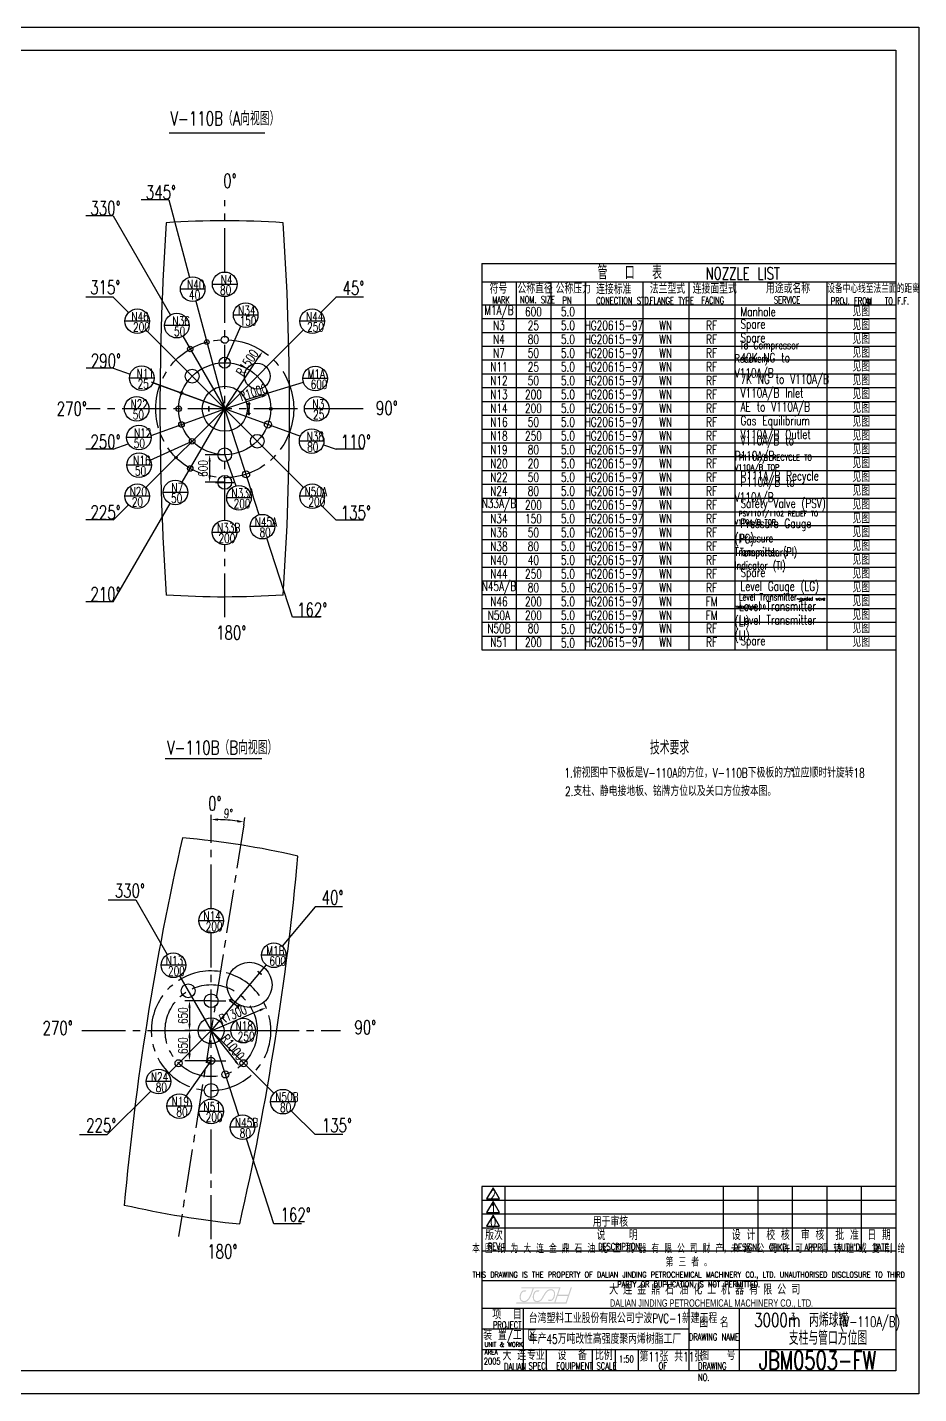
# Model space of a CAD drawing. Extents: x 14295 to 55529, y 90 to 48558.
# Drawn here: x 55142 to 55529, y 39815 to 40409 of the extents above; entities that cross this region are included whole.
import ezdxf

# ---------------------------------------------------------------- set-up
doc = ezdxf.new("R2010")
doc.units = 0
doc.header["$MEASUREMENT"] = 0
doc.linetypes.add('CENTER2', pattern=[28.575, 19.05, -3.175, 3.175, -3.175])
doc.layers.get('0').update_dxf_attribs({"linetype": 'CONTINUOUS'})
doc.layers.get('DEFPOINTS').update_dxf_attribs({"linetype": 'CONTINUOUS'})
for name, color, linetype in [('图层1', 7, 'CONTINUOUS'), ('图层2', 1, 'CONTINUOUS'), ('图层3', 2, 'CENTER2')]:
    doc.layers.add(name, color=color, linetype=linetype)
doc.styles.add('文字', font='txt.shx', dxfattribs={"width": 0.71, "bigfont": 'hzfs.shx'})
doc.dimstyles.get("Standard").update_dxf_attribs({"dimtxt": 0.18, "dimasz": 0.18, "dimexe": 0.18, "dimexo": 0.0625, "dimgap": 0.09, "dimtad": 0, "dimtih": 1, "dimtoh": 1, "dimdec": 4, "dimzin": 0, "dimtxsty": 'STANDARD', "dimcen": 0.09, "dimazin": 3, "dimtfac": 1, "dimtdec": 4, "dimtofl": 0, "dimtmove": 0, "dimatfit": 3, "dimtolj": 1, "dimtzin": 0})

# ---------------------------------------------------------------- blocks, each defined once
blk = doc.blocks.new('*D166')
at = {"color": 1, "linetype": 'BYBLOCK'}
for p, q in [((55221.66, 39972.77), (55210.26, 39972.77)), ((55212.26, 39969.77), (55212.26, 39962.68)), ((55215.21, 39959.68), (55210.26, 39959.68))]:
    blk.add_line(p, q, dxfattribs=at)
for points in [[(55211.76, 39969.77), (55212.76, 39969.77), (55212.26, 39972.77)], [(55211.76, 39962.68), (55212.76, 39962.68), (55212.26, 39959.68)]]:
    blk.add_solid(points, dxfattribs=at)
at = {"layer": 'DEFPOINTS', "color": 0, "linetype": 'BYBLOCK'}
for p in [(55221.66, 39972.77), (55212.26, 39959.68), (55215.21, 39959.68)]:
    blk.add_point(p, dxfattribs=at)
at = {"color": 1, "linetype": 'BYBLOCK', "insert": (55209.41, 39966.22), "char_height": 4, "attachment_point": 5, "rotation": 90, "style": '文字'}
blk.add_mtext('\\A1;650', dxfattribs=at)
blk = doc.blocks.new('*D167')
at = {"color": 1, "linetype": 'BYBLOCK'}
for p, q in [((55217.21, 39985.77), (55210.26, 39985.77)), ((55212.26, 39982.77), (55212.26, 39975.77)), ((55217.21, 39972.77), (55210.26, 39972.77))]:
    blk.add_line(p, q, dxfattribs=at)
for points in [[(55211.76, 39982.77), (55212.76, 39982.77), (55212.26, 39985.77)], [(55211.76, 39975.77), (55212.76, 39975.77), (55212.26, 39972.77)]]:
    blk.add_solid(points, dxfattribs=at)
at = {"layer": 'DEFPOINTS', "color": 0, "linetype": 'BYBLOCK'}
for p in [(55217.21, 39985.77), (55212.26, 39972.77), (55217.21, 39972.77)]:
    blk.add_point(p, dxfattribs=at)
at = {"color": 1, "linetype": 'BYBLOCK', "insert": (55209.41, 39979.27), "char_height": 4, "attachment_point": 5, "rotation": 90, "style": '文字'}
blk.add_mtext('\\A1;650', dxfattribs=at)
blk = doc.blocks.new('*D168')
at = {"color": 1, "linetype": 'BYBLOCK'}
for p, q in [((55221.66, 40063.39), (55221.66, 40066.56)), ((55235.83, 40062.26), (55236.33, 40065.4))]:
    blk.add_line(p, q, dxfattribs=at)
blk.add_arc((55221.66, 39972.77), 91.79, 82.87262, 88.12738, dxfattribs=at)
for points in [[(55224.65, 40064.01), (55224.67, 40065.01), (55221.66, 40064.56)], [(55233.12, 40064.34), (55232.98, 40063.35), (55236.02, 40063.43)]]:
    blk.add_solid(points, dxfattribs=at)
at = {"layer": 'DEFPOINTS', "color": 0, "linetype": 'BYBLOCK'}
for p in [(55221.66, 40063.39), (55231.25, 40064.06), (55235.83, 40062.26), (55221.66, 40048.75), (55207.48, 39883.25)]:
    blk.add_point(p, dxfattribs=at)
at = {"color": 1, "linetype": 'BYBLOCK', "insert": (55229.08, 40067.12), "char_height": 4, "attachment_point": 5, "rotation": 355.5, "style": '文字'}
blk.add_mtext('\\A1;9°', dxfattribs=at)
blk = doc.blocks.new('*D169')
at = {"color": 1, "linetype": 'BYBLOCK'}
blk.add_line((55221.66, 39972.72), (55242.87, 39981.62), dxfattribs=at)
blk.add_solid([(55242.68, 39982.08), (55243.06, 39981.16), (55245.64, 39982.78)], dxfattribs=at)
at = {"layer": 'DEFPOINTS', "color": 0, "linetype": 'BYBLOCK'}
for p in [(55245.64, 39982.78), (55221.66, 39972.72)]:
    blk.add_point(p, dxfattribs=at)
at = {"color": 1, "linetype": 'BYBLOCK', "insert": (55231.16, 39979.81), "char_height": 4, "attachment_point": 5, "rotation": 22.74597, "style": '文字'}
blk.add_mtext('\\A1;R1300', dxfattribs=at)
blk = doc.blocks.new('*D170')
at = {"color": 1, "linetype": 'BYBLOCK'}
blk.add_line((55221.66, 39972.77), (55232.26, 39959.48), dxfattribs=at)
blk.add_solid([(55232.65, 39959.79), (55231.87, 39959.17), (55234.13, 39957.13)], dxfattribs=at)
at = {"layer": 'DEFPOINTS', "color": 0, "linetype": 'BYBLOCK'}
for p in [(55221.66, 39972.77), (55234.13, 39957.13)]:
    blk.add_point(p, dxfattribs=at)
at = {"color": 1, "linetype": 'BYBLOCK', "insert": (55231.1, 39965.52), "char_height": 4, "attachment_point": 5, "rotation": 308.59501, "style": '文字'}
blk.add_mtext('\\A1;R1000', dxfattribs=at)
blk = doc.blocks.new('*D172')
at = {"color": 1, "linetype": 'BYBLOCK'}
blk.add_line((55059.84, 40243.13), (55074.73, 40265.65), dxfattribs=at)
blk.add_solid([(55074.31, 40265.92), (55075.14, 40265.37), (55076.38, 40268.15)], dxfattribs=at)
at = {"layer": 'DEFPOINTS', "color": 0, "linetype": 'BYBLOCK'}
for p in [(55076.38, 40268.15), (55059.84, 40243.13)]:
    blk.add_point(p, dxfattribs=at)
at = {"color": 1, "linetype": 'BYBLOCK', "insert": (55069.62, 40263.11), "char_height": 4, "attachment_point": 5, "rotation": 56.5289, "style": '文字'}
blk.add_mtext('\\A1;R1500', dxfattribs=at)
blk = doc.blocks.new('*D173')
at = {"color": 1, "linetype": 'BYBLOCK'}
blk.add_line((55227.57, 40243.13), (55243.71, 40248.45), dxfattribs=at)
blk.add_solid([(55243.55, 40248.93), (55243.87, 40247.98), (55246.56, 40249.4)], dxfattribs=at)
at = {"layer": 'DEFPOINTS', "color": 0, "linetype": 'BYBLOCK'}
for p in [(55246.56, 40249.4), (55227.57, 40243.13)]:
    blk.add_point(p, dxfattribs=at)
at = {"color": 1, "linetype": 'BYBLOCK', "insert": (55240.03, 40250.25), "char_height": 4, "attachment_point": 5, "rotation": 18.26816, "style": '文字'}
blk.add_mtext('\\A1;R1000', dxfattribs=at)
blk = doc.blocks.new('*D175')
at = {"color": 1, "linetype": 'BYBLOCK'}
for p, q in [((55227.57, 40223.13), (55219.01, 40223.13)), ((55221.01, 40220.13), (55221.01, 40214.13)), ((55227.57, 40211.13), (55219.01, 40211.13))]:
    blk.add_line(p, q, dxfattribs=at)
for points in [[(55220.51, 40220.13), (55221.51, 40220.13), (55221.01, 40223.13)], [(55220.51, 40214.13), (55221.51, 40214.13), (55221.01, 40211.13)]]:
    blk.add_solid(points, dxfattribs=at)
at = {"layer": 'DEFPOINTS', "color": 0, "linetype": 'BYBLOCK'}
for p in [(55227.57, 40223.13), (55221.01, 40211.13), (55227.57, 40211.13)]:
    blk.add_point(p, dxfattribs=at)
at = {"color": 1, "linetype": 'BYBLOCK', "insert": (55218.15, 40217.13), "char_height": 4, "attachment_point": 5, "rotation": 90, "style": '文字'}
blk.add_mtext('\\A1;600', dxfattribs=at)

msp = doc.modelspace()

# ---------------------------------------------------------------- hatches: boundary and pattern name
at = {"layer": '图层2'}
h = msp.add_hatch(color=256, dxfattribs=at)
edge = h.paths.add_edge_path()
edge.add_line((55356.629, 39861.234), (55356.46, 39860.728))
edge.add_line((55356.46, 39860.728), (55361.41, 39860.728))
edge.add_line((55361.41, 39860.728), (55360.542, 39858.124))
edge.add_spline(control_points=[(55360.548, 39858.136), (55360.546, 39858.132), (55360.544, 39858.128), (55360.542, 39858.124)], knot_values=[15.8274858, 15.8274858, 15.8274858, 15.8274858, 15.843591, 15.843591, 15.843591, 15.843591], degree=3, periodic=0)
edge.add_spline(control_points=[(55360.542, 39858.124), (55360.481, 39858.012), (55360.421, 39857.899), (55360.239, 39857.546), (55360.121, 39857.302), (55359.849, 39856.767), (55359.693, 39856.482), (55359.334, 39855.987), (55359.132, 39855.778), (55358.705, 39855.482), (55358.508, 39855.381), (55358.126, 39855.247), (55357.943, 39855.209), (55357.591, 39855.191), (55357.423, 39855.21), (55357.11, 39855.309), (55356.953, 39855.394), (55356.684, 39855.611), (55356.573, 39855.741), (55356.424, 39856.016), (55356.373, 39856.183), (55356.309, 39856.559), (55356.295, 39856.768), (55356.294, 39857.137), (55356.305, 39857.303), (55356.352, 39857.63), (55356.386, 39857.791), (55356.483, 39858.116), (55356.546, 39858.282), (55356.735, 39858.679), (55356.877, 39858.896), (55357.081, 39859.101), (55357.138, 39859.148), (55357.248, 39859.222), (55357.3, 39859.249), (55357.433, 39859.298), (55357.516, 39859.318), (55357.769, 39859.35), (55357.958, 39859.347), (55358.232, 39859.326), (55358.299, 39859.32), (55358.368, 39859.313)], knot_values=[0.2868317, 0.2868317, 0.2868317, 0.2868317, 0.7541918, 0.7541918, 1.7523916, 1.7523916, 3.0580108, 3.0580108, 4.36363, 4.36363, 5.2882527, 5.2882527, 6.1218475, 6.1218475, 6.9554424, 6.9554424, 7.7890372, 7.7890372, 8.622632, 8.622632, 9.4562268, 9.4562268, 10.2898217, 10.2898217, 11.008516, 11.008516, 11.7116668, 11.7116668, 12.4148177, 12.4148177, 13.479851, 13.479851, 13.8825132, 13.8825132, 14.2851754, 14.2851754, 14.7720774, 14.7720774, 15.5758072, 15.5758072, 15.8274858, 15.8274858, 15.8274858, 15.8274858], degree=3, periodic=0)
edge.add_line((55358.368, 39859.313), (55358.665, 39859.788))
edge.add_spline(control_points=[(55358.665, 39859.788), (55358.086, 39859.853), (55356.89, 39859.987), (55355.881, 39858.298), (55355.727, 39856.866), (55355.968, 39855.48), (55357.404, 39854.346), (55359.657, 39855.155), (55360.432, 39856.814), (55360.872, 39857.678), (55360.991, 39857.895)], knot_values=[0, 0, 0, 0, 2.0265576, 4.1784718, 6.2023666, 7.5200026, 9.1395759, 12.1775872, 14.9072551, 15.843591, 15.843591, 15.843591, 15.843591], degree=3, periodic=0)
edge.add_line((55360.991, 39857.895), (55361.942, 39860.728))
edge.add_line((55361.942, 39860.728), (55372.906, 39860.728))
edge.add_line((55372.906, 39860.728), (55370.873, 39854.636))
edge.add_line((55370.873, 39854.636), (55354.427, 39854.636))
edge.add_line((55354.427, 39854.636), (55354.258, 39854.132))
edge.add_line((55354.258, 39854.132), (55376.186, 39854.132))
edge.add_line((55376.186, 39854.132), (55378.557, 39861.234))
edge.add_line((55378.557, 39861.234), (55378.025, 39861.234))
edge.add_line((55378.025, 39861.234), (55376.924, 39857.934))
edge.add_line((55376.924, 39857.934), (55372.505, 39857.934))
edge.add_line((55372.505, 39857.934), (55373.606, 39861.234))
edge.add_line((55373.606, 39861.234), (55356.629, 39861.234))
h.paths.add_polyline_path([(55372.336, 39857.43), (55376.756, 39857.43), (55375.823, 39854.636), (55371.404, 39854.636)], flags=16)
edge = h.paths.add_edge_path()
edge.add_spline(control_points=[(55366.437, 39857.32), (55366.815, 39857.887), (55366.952, 39858.125), (55367.241, 39858.589), (55367.395, 39858.813), (55367.733, 39859.205), (55367.916, 39859.371), (55368.436, 39859.705), (55368.797, 39859.839), (55369.284, 39859.889), (55369.426, 39859.886), (55369.694, 39859.844), (55369.819, 39859.806), (55370.065, 39859.685), (55370.188, 39859.599), (55370.358, 39859.438), (55370.417, 39859.37), (55370.516, 39859.231), (55370.556, 39859.161), (55370.641, 39858.961), (55370.675, 39858.816), (55370.709, 39858.488), (55370.71, 39858.303), (55370.691, 39857.945), (55370.67, 39857.77), (55370.601, 39857.422), (55370.554, 39857.251), (55370.43, 39856.909), (55370.353, 39856.736), (55370.132, 39856.341), (55369.974, 39856.134), (55369.756, 39855.943), (55369.696, 39855.9), (55369.581, 39855.834), (55369.527, 39855.811), (55369.391, 39855.771), (55369.306, 39855.758), (55369.052, 39855.744), (55368.863, 39855.76), (55368.517, 39855.812), (55368.371, 39855.839), (55368.218, 39855.867)], knot_values=[0, 0, 0, 0, 1.0239128, 1.0239128, 2.1347192, 2.1347192, 3.2455255, 3.2455255, 4.8049539, 4.8049539, 5.4726263, 5.4726263, 6.1402987, 6.1402987, 6.8349805, 6.8349805, 7.2693688, 7.2693688, 7.7037571, 7.7037571, 8.4592164, 8.4592164, 9.2146757, 9.2146757, 9.9558781, 9.9558781, 10.6914409, 10.6914409, 11.4270037, 11.4270037, 12.4945391, 12.4945391, 12.8977176, 12.8977176, 13.3008962, 13.3008962, 13.7891525, 13.7891525, 14.5928823, 14.5928823, 15.1313927, 15.1313927, 15.1313927, 15.1313927], degree=3, periodic=0)
edge.add_line((55368.218, 39855.867), (55368.046, 39855.396))
edge.add_spline(control_points=[(55368.046, 39855.396), (55368.768, 39855.254), (55369.904, 39855.077), (55371.01, 39856.657), (55371.271, 39858.136), (55371.127, 39859.473), (55369.777, 39860.708), (55367.471, 39860.064), (55366.637, 39858.57), (55366.197, 39857.835), (55366.112, 39857.722)], knot_values=[0.1223359, 0.1223359, 0.1223359, 0.1223359, 2.0265576, 4.1784718, 6.2023666, 7.5200026, 9.1395759, 12.1775872, 14.9072551, 15.4055469, 15.4055469, 15.4055469, 15.4055469], degree=3, periodic=0)
edge.add_spline(control_points=[(55366.112, 39857.722), (55365.808, 39857.259), (55365.762, 39857.168), (55365.563, 39856.775), (55365.407, 39856.491), (55365.047, 39855.996), (55364.846, 39855.787), (55364.418, 39855.491), (55364.221, 39855.389), (55363.84, 39855.256), (55363.656, 39855.218), (55363.304, 39855.2), (55363.137, 39855.219), (55362.824, 39855.318), (55362.667, 39855.403), (55362.397, 39855.62), (55362.287, 39855.75), (55362.137, 39856.025), (55362.086, 39856.191), (55362.022, 39856.567), (55362.008, 39856.777), (55362.008, 39857.145), (55362.019, 39857.312), (55362.065, 39857.639), (55362.1, 39857.799), (55362.197, 39858.124), (55362.26, 39858.291), (55362.448, 39858.688), (55362.591, 39858.904), (55362.795, 39859.11), (55362.851, 39859.157), (55362.962, 39859.231), (55363.014, 39859.258), (55363.146, 39859.307), (55363.23, 39859.327), (55363.482, 39859.358), (55363.672, 39859.356), (55363.946, 39859.335), (55364.013, 39859.329), (55364.082, 39859.322)], knot_values=[0.2868317, 0.2868317, 0.2868317, 0.2868317, 0.6709033, 0.6709033, 1.9765225, 1.9765225, 3.2821417, 3.2821417, 4.2067644, 4.2067644, 5.0403592, 5.0403592, 5.873954, 5.873954, 6.7075489, 6.7075489, 7.5411437, 7.5411437, 8.3747385, 8.3747385, 9.2083334, 9.2083334, 9.9270277, 9.9270277, 10.6301785, 10.6301785, 11.3333294, 11.3333294, 12.3983626, 12.3983626, 12.8010249, 12.8010249, 13.2036871, 13.2036871, 13.6905891, 13.6905891, 14.4943188, 14.4943188, 14.7459975, 14.7459975, 14.7459975, 14.7459975], degree=3, periodic=0)
edge.add_line((55364.082, 39859.322), (55364.379, 39859.796))
edge.add_spline(control_points=[(55364.379, 39859.796), (55363.799, 39859.861), (55362.604, 39859.995), (55361.595, 39858.306), (55361.441, 39856.875), (55361.682, 39855.489), (55363.117, 39854.355), (55365.371, 39855.163), (55366.059, 39856.639), (55366.437, 39857.32), (55366.437, 39857.32)], knot_values=[0, 0, 0, 0, 2.0265576, 4.1784718, 6.2023666, 7.5200026, 9.1395759, 12.1775872, 14.9072551, 15.098292, 15.098292, 15.098292, 15.098292], degree=3, periodic=0)

# ---------------------------------------------------------------- linework, layer by layer
at = {"layer": '图层1'}
for p, q in [((54713.283, 40398.935), (55519.283, 40398.935)), ((55519.283, 40398.935), (55519.283, 39824.935)), ((55339.283, 40306.311), (55339.283, 40138.311)), ((55339.283, 40306.311), (55519.283, 40306.311)), ((55339.283, 40298.311), (55519.283, 40298.311)), ((55220.663, 40242.128), (55220.663, 40244.124)), ((55220.663, 40244.124), (55220.801, 40244.124)), ((55220.801, 40242.128), (55220.801, 40244.124)), ((55237.137, 40245.386), (55238.481, 40245.386)), ((55237.202, 40245.122), (55238.481, 40245.122)), ((55238.077, 40245.799), (55238.077, 40245.386)), ((55238.077, 40245.799), (55238.215, 40245.799)), ((55238.077, 40245.122), (55238.077, 40243.126)), ((55238.215, 40245.799), (55238.215, 40245.386)), ((55238.215, 40245.122), (55238.215, 40243.126)), ((55238.481, 40245.386), (55238.481, 40245.122)), ((55220.663, 40242.128), (55220.801, 40242.128)), ((55237.137, 40240.866), (55238.481, 40240.866)), ((55237.202, 40241.13), (55238.481, 40241.13)), ((55237.202, 40241.13), (55238.481, 40241.13)), ((55238.077, 40241.13), (55238.077, 40243.126)), ((55238.077, 40240.453), (55238.077, 40240.866)), ((55238.077, 40240.453), (55238.215, 40240.453)), ((55238.215, 40241.13), (55238.215, 40243.126)), ((55238.215, 40240.453), (55238.215, 40240.866)), ((55238.481, 40241.13), (55238.481, 40240.866)), ((55339.283, 40138.311), (55519.283, 40138.311)), ((55242.023, 39998.588), (55241.934, 39998.482)), ((55241.934, 39998.482), (55243.463, 39997.199)), ((55242.023, 39998.588), (55243.552, 39997.305)), ((55243.552, 39997.305), (55243.463, 39997.199)), ((55229.546, 39986.325), (55229.457, 39986.219)), ((55229.457, 39986.219), (55229.773, 39985.954)), ((55229.546, 39986.325), (55229.862, 39986.059)), ((55230.466, 39986.779), (55229.603, 39985.75)), ((55229.805, 39985.58), (55229.603, 39985.75)), ((55230.627, 39986.56), (55229.805, 39985.58)), ((55230.627, 39986.56), (55229.805, 39985.58)), ((55229.976, 39985.784), (55231.505, 39984.501)), ((55230.065, 39985.889), (55231.594, 39984.606)), ((55233.034, 39983.218), (55231.505, 39984.501)), ((55233.123, 39983.323), (55231.594, 39984.606)), ((55233.685, 39983.994), (55232.863, 39983.014)), ((55233.066, 39982.844), (55232.863, 39983.014)), ((55233.929, 39983.874), (55233.066, 39982.844)), ((55233.552, 39982.783), (55233.236, 39983.048)), ((55233.641, 39982.888), (55233.325, 39983.154)), ((55233.641, 39982.888), (55233.552, 39982.783)), ((55339.283, 39904.935), (55339.283, 39824.935)), ((55519.283, 39904.935), (55339.283, 39904.935)), ((55519.283, 39904.935), (55339.283, 39904.935)), ((55519.283, 39876.935), (55339.283, 39876.935)), ((55519.283, 39863.935), (55339.283, 39863.935)), ((55519.283, 39824.935), (54713.283, 39824.935))]:
    msp.add_line(p, q, dxfattribs=at)
for centre, radius in [((55227.58, 40273.121), 1.55), ((55212.566, 40269.107), 1.2), ((55219.801, 40272.104), 1), ((55227.566, 40263.126), 2.4), ((55241.708, 40257.268), 5.6), ((55213.424, 40257.268), 3), ((55208.772, 40249.966), 0.6), ((55227.605, 40243.112), 9.8), ((55207.566, 40243.126), 1.2), ((55247.566, 40243.126), 0.6), ((55246.36, 40236.286), 1.55), ((55208.772, 40236.286), 1.2), ((55241.708, 40228.984), 3), ((55213.424, 40228.984), 1.2), ((55227.566, 40223.126), 3), ((55206.353, 40221.913), 0.5), ((55212.566, 40217.145), 1.2), ((55227.566, 40211.126), 3), ((55236.854, 40214.6), 1.55), ((55238.353, 39992.656), 9.8), ((55211.659, 39990.086), 3), ((55221.659, 39985.765), 3), ((55221.659, 39972.724), 5.6), ((55207.513, 39958.58), 1.55), ((55221.659, 39959.682), 1.55), ((55235.757, 39958.58), 1.55), ((55227.818, 39953.721), 1.55), ((55221.659, 39946.724), 3)]:
    msp.add_circle(centre, radius, dxfattribs=at)
for centre, radius, start, end in [((56390, 40243.032), 1190.592, 176.100534, 183.899466), ((55227.566, 39942.434), 382.41, 86.191274, 93.808726), ((54065.132, 40243.032), 1190.592, 356.100534, 3.899466), ((55227.149, 40548.061), 386.653, 266.293532, 273.830889), ((56369.773, 39790.827), 1190.592, 167.100534, 174.899466), ((55174.627, 39675.775), 382.41, 77.191274, 84.808726), ((54073.528, 40154.517), 1190.592, 347.100534, 354.899466), ((55274.461, 40291.835), 405.125, 257.086078, 264.278659)]:
    msp.add_arc(centre, radius, start, end, dxfattribs=at)
at = {"layer": '图层2'}
for p, q in [((54688.283, 40408.935), (55529.283, 40408.935)), ((55529.283, 40408.935), (55529.283, 39814.935)), ((55203.479, 40363.088), (55245.033, 40363.088)), ((55203.231, 40333.945), (55191.272, 40333.945)), ((55203.231, 40333.945), (55212.261, 40300.245)), ((55179.114, 40327.047), (55167.155, 40327.047)), ((55179.114, 40327.047), (55204.041, 40283.872)), ((55232.914, 40297.198), (55222.218, 40297.198)), ((55354.283, 40298.311), (55354.283, 40288.311)), ((55369.283, 40298.311), (55369.283, 40288.311)), ((55384.283, 40298.311), (55384.283, 40288.311)), ((55409.283, 40298.311), (55409.283, 40288.311)), ((55429.283, 40298.311), (55429.283, 40288.311)), ((55449.283, 40298.311), (55449.283, 40288.311)), ((55489.283, 40298.311), (55489.283, 40288.311)), ((55179.149, 40291.578), (55167.19, 40291.578)), ((55179.114, 40291.578), (55185.752, 40284.94)), ((55218.993, 40295.118), (55208.297, 40295.118)), ((55269.38, 40284.94), (55276.018, 40291.578)), ((55287.876, 40291.578), (55275.917, 40291.578)), ((55507.51, 40291.069), (55507.51, 40288.753)), ((55215.029, 40289.914), (55227.566, 40243.126)), ((55339.283, 40288.311), (55519.283, 40288.311)), ((55354.283, 40288.311), (55354.283, 40138.311)), ((55369.283, 40288.311), (55369.283, 40138.311)), ((55384.283, 40288.311), (55384.283, 40138.311)), ((55409.283, 40288.311), (55409.283, 40138.311)), ((55429.283, 40288.311), (55429.283, 40138.311)), ((55449.283, 40288.311), (55449.283, 40138.311)), ((55489.283, 40288.311), (55489.283, 40138.311)), ((55507.231, 40290.675), (55508.42, 40290.675)), ((55507.231, 40289.2), (55508.42, 40289.2)), ((55194.881, 40281.159), (55184.186, 40281.159)), ((55212.087, 40279.255), (55201.392, 40279.255)), ((55242.036, 40283.847), (55231.341, 40283.847)), ((55270.946, 40281.159), (55260.251, 40281.159)), ((55339.283, 40282.311), (55519.283, 40282.311)), ((55193.315, 40277.377), (55261.817, 40208.875)), ((55209.312, 40274.742), (55227.566, 40243.126)), ((55227.566, 40263.126), (55234.534, 40278.953)), ((55227.566, 40243.126), (55261.817, 40277.377)), ((55339.283, 40276.311), (55519.283, 40276.311)), ((55339.283, 40270.311), (55519.283, 40270.311)), ((55339.283, 40264.311), (55519.283, 40264.311)), ((55179.307, 40260.691), (55167.348, 40260.691)), ((55179.114, 40260.761), (55186.408, 40258.106)), ((55196.837, 40256.439), (55186.142, 40256.439)), ((55272.254, 40256.243), (55261.559, 40256.243)), ((55339.283, 40258.311), (55519.283, 40258.311)), ((55195.526, 40254.788), (55260.52, 40231.131)), ((55196.453, 40254.45), (55227.566, 40243.126)), ((55236.619, 40246.955), (55261.794, 40254.675)), ((55339.283, 40252.311), (55519.283, 40252.311)), ((55339.283, 40246.311), (55519.283, 40246.311)), ((55194.64, 40243.097), (55183.945, 40243.097)), ((55227.566, 40243.126), (55193.315, 40208.875)), ((55195.526, 40231.464), (55227.566, 40243.126)), ((55209.124, 40211.183), (55227.566, 40243.126)), ((55242.541, 40197.06), (55227.566, 40243.126)), ((55272.913, 40243.126), (55262.217, 40243.126)), ((55339.283, 40240.311), (55519.283, 40240.311)), ((55339.283, 40234.311), (55519.283, 40234.311)), ((55179.114, 40225.491), (55185.651, 40227.87)), ((55195.595, 40230.603), (55184.9, 40230.603)), ((55195.2, 40220.786), (55213.424, 40228.984)), ((55270.718, 40229.039), (55260.022, 40229.039)), ((55270.564, 40227.476), (55276.018, 40225.491)), ((55339.283, 40228.311), (55519.283, 40228.311)), ((55179.114, 40225.491), (55167.155, 40225.491)), ((55227.566, 40223.126), (55232.472, 40209.564)), ((55287.977, 40225.491), (55276.018, 40225.491)), ((55339.283, 40222.311), (55519.283, 40222.311)), ((55195.67, 40218.593), (55184.975, 40218.593)), ((55339.283, 40216.311), (55519.283, 40216.311)), ((55339.283, 40210.311), (55519.283, 40210.311)), ((55179.114, 40159.205), (55203.789, 40201.943)), ((55194.881, 40205.093), (55184.186, 40205.093)), ((55211.485, 40206.747), (55200.79, 40206.747)), ((55239.123, 40204.377), (55228.427, 40204.377)), ((55270.946, 40205.093), (55260.251, 40205.093)), ((55339.283, 40204.311), (55519.283, 40204.311)), ((55185.752, 40201.312), (55179.114, 40194.674)), ((55269.38, 40201.312), (55276.018, 40194.674)), ((55339.283, 40198.311), (55519.283, 40198.311)), ((55179.166, 40194.765), (55167.207, 40194.765)), ((55249.296, 40191.863), (55238.6, 40191.863)), ((55287.977, 40194.674), (55276.018, 40194.674)), ((55339.283, 40192.311), (55519.283, 40192.311)), ((55232.868, 40189.348), (55222.173, 40189.348)), ((55232.868, 40189.348), (55222.173, 40189.348)), ((55257.04, 40152.456), (55245.847, 40186.889)), ((55339.283, 40186.311), (55519.283, 40186.311)), ((55339.283, 40180.311), (55519.283, 40180.311)), ((55339.283, 40174.311), (55519.283, 40174.311)), ((55339.283, 40168.311), (55519.283, 40168.311)), ((55339.283, 40162.311), (55519.283, 40162.311)), ((55179.114, 40159.205), (55167.155, 40159.205)), ((55339.283, 40156.311), (55519.283, 40156.311)), ((55268.999, 40152.456), (55257.04, 40152.456)), ((55339.283, 40150.311), (55519.283, 40150.311)), ((55339.283, 40144.311), (55519.283, 40144.311)), ((55201.721, 40091.024), (55243.727, 40091.06)), ((55176.902, 40029.572), (55188.861, 40029.572)), ((55188.861, 40029.572), (55202.586, 40005.8)), ((55266.85, 40026.626), (55252.488, 40009.509)), ((55278.809, 40026.626), (55266.85, 40026.626)), ((55227.006, 40020.554), (55216.311, 40020.554)), ((55210.608, 40001.168), (55199.912, 40001.168)), ((55245.617, 40001.319), (55221.659, 39972.765)), ((55254.274, 40005.519), (55243.579, 40005.519)), ((55207.934, 39996.537), (55221.659, 39972.765)), ((55202.934, 39954.014), (55221.659, 39972.765)), ((55233.663, 39935.832), (55221.659, 39972.765)), ((55248.919, 39945.504), (55221.659, 39972.765)), ((55240.947, 39972.762), (55230.252, 39972.762)), ((55210.866, 39944.329), (55221.659, 39959.682)), ((55204.137, 39950.634), (55193.441, 39950.634)), ((55176.401, 39927.56), (55195.397, 39946.5)), ((55258.2, 39941.88), (55247.504, 39941.88)), ((55213.139, 39939.954), (55202.443, 39939.954)), ((55227.006, 39937.661), (55216.311, 39937.661)), ((55266.917, 39927.56), (55256.488, 39937.958)), ((55240.663, 39930.746), (55229.968, 39930.746)), ((55164.442, 39927.56), (55176.401, 39927.56)), ((55248.973, 39888.728), (55236.969, 39925.66)), ((55278.876, 39927.56), (55266.917, 39927.56)), ((55519.283, 39904.935), (55339.283, 39904.935)), ((55349.283, 39904.935), (55349.283, 39876.935)), ((55444.283, 39904.935), (55444.283, 39876.935)), ((55459.283, 39904.935), (55459.283, 39876.935)), ((55474.283, 39904.935), (55474.283, 39876.935)), ((55489.283, 39904.935), (55489.283, 39876.935)), ((55504.283, 39904.935), (55504.283, 39876.935)), ((55519.283, 39898.935), (55339.283, 39898.935)), ((55260.932, 39888.728), (55248.973, 39888.728)), ((55519.283, 39892.935), (55339.283, 39892.935)), ((55519.283, 39886.935), (55339.283, 39886.935)), ((55519.283, 39851.935), (55339.283, 39851.935)), ((55357.283, 39851.935), (55357.283, 39824.935)), ((55429.283, 39851.935), (55429.283, 39824.935)), ((55451.283, 39851.935), (55451.283, 39824.935)), ((55429.283, 39842.935), (55339.283, 39842.935)), ((55519.283, 39833.935), (55339.283, 39833.935)), ((55367.283, 39833.935), (55367.283, 39824.935)), ((55387.283, 39833.935), (55387.283, 39824.935)), ((55397.283, 39833.935), (55397.283, 39824.935)), ((55407.283, 39833.935), (55407.283, 39824.935)), ((55529.283, 39814.935), (54688.283, 39814.935))]:
    msp.add_line(p, q, dxfattribs=at)
for points in [[(55344.221, 39904.489), (55341.449, 39899.689), (55346.992, 39899.689)], [(55344.221, 39898.489), (55341.449, 39893.689), (55346.992, 39893.689)], [(55344.221, 39892.489), (55341.449, 39887.689), (55346.992, 39887.689)]]:
    msp.add_lwpolyline(points, close=True, dxfattribs=at)
for centre, radius in [((55213.645, 40295.118), 5.348), ((55227.566, 40297.207), 5.348), ((55189.533, 40281.159), 5.348), ((55236.689, 40283.847), 5.348), ((55265.598, 40281.159), 5.348), ((55206.739, 40279.255), 5.348), ((55191.489, 40256.439), 5.348), ((55227.566, 40243.126), 20), ((55266.907, 40256.243), 5.348), ((55189.293, 40243.071), 5.348), ((55267.565, 40243.126), 5.348), ((55190.248, 40230.603), 5.348), ((55265.37, 40229.039), 5.348), ((55190.323, 40218.593), 5.348), ((55189.533, 40205.093), 5.348), ((55206.138, 40206.747), 5.348), ((55233.775, 40204.377), 5.348), ((55265.598, 40205.093), 5.348), ((55243.948, 40191.863), 5.348), ((55227.52, 40189.348), 5.348), ((55227.52, 40189.348), 5.348), ((55221.659, 40020.554), 5.348), ((55205.26, 40001.168), 5.348), ((55248.926, 40005.519), 5.348), ((55235.6, 39972.762), 5.348), ((55198.789, 39950.634), 5.348), ((55252.852, 39941.88), 5.348), ((55207.791, 39939.954), 5.348), ((55221.659, 39937.661), 5.348), ((55235.316, 39930.746), 5.348)]:
    msp.add_circle(centre, radius, dxfattribs=at)
msp.add_arc((55507.154, 40289.937), 0.742, 84.007117, 275.992883, dxfattribs=at)
msp.add_spline([(55507.51, 40288.753), (55507.774, 40288.68), (55508.329, 40288.724), (55508.431, 40288.739)], degree=3, dxfattribs=at)
at = {"layer": '图层3'}
for p, q in [((55227.566, 40302.555), (55227.566, 40333.796)), ((55227.566, 40194.696), (55227.566, 40291.859)), ((55287.784, 40243.126), (55167.348, 40243.126)), ((55223.604, 40211.126), (55231.528, 40211.126)), ((55227.566, 40152.456), (55227.566, 40184.001)), ((55235.833, 40062.259), (55207.48, 39883.246)), ((55221.659, 40025.902), (55221.659, 40064.371)), ((55221.659, 39943.009), (55221.659, 40015.206)), ((55221.659, 39985.765), (55215.212, 39985.765)), ((55221.659, 39985.765), (55228.106, 39985.765)), ((55165.411, 39972.765), (55230.252, 39972.765)), ((55240.947, 39972.765), (55277.907, 39972.765)), ((55221.659, 39959.682), (55215.212, 39959.682)), ((55221.659, 39959.682), (55228.106, 39959.682)), ((55221.659, 39882.143), (55221.659, 39932.416))]:
    msp.add_line(p, q, dxfattribs=at)
for centre, radius in [((55227.566, 40243.126), 30), ((55221.659, 39972.765), 20)]:
    msp.add_circle(centre, radius, dxfattribs=at)
msp.add_arc((55221.659, 39972.724), 26, 81.014258, 75.464917, dxfattribs=at)

# ---------------------------------------------------------------- texts
at = {"layer": '图层2', "style": '文字', "width": 0.71}
for s, height, p in [('技术要求', 6, (55412.446, 40092.812)), ('1.俯视图中下极板是V-110A的方位，V-110B下极板的方位应顺时针旋转18', 4, (55375.247, 40082.812)), ('°', 4, (55473.416, 40082.812)), ('。', 4, (55474.268, 40082.812)), ('2.支柱、静电接地板、铭牌方位以及关口方位按本图。', 4, (55375.531, 40074.812)), ('3000m 丙烯球罐', 6, (55457.774, 39843.929)), ('(V-110A/B)', 4.5, (55494.728, 39843.929)), ('支柱与管口方位图', 6, (55472.808, 39836.147))]:
    msp.add_text(s, height=height, dxfattribs=at).set_placement(p)
at = {"layer": '图层2', "style": '文字'}
for s, insert, char_height, width, attachment_point in [('V-110B（A向视图）', (55203.948, 40372.321), 6, 49.8724, 1), ('0%%d', (55226.919, 40345.212), 6, 15.37029, 1), ('345%%d', (55193.279, 40340.23), 6, 13.7127, 1), ('330%%d', (55169.162, 40333.332), 6, 13.7127, 1), ('管  口  表     \\H5.25;NOZZLE LIST', (55429.283, 40302.311), 6, 180, 5), ('315%%d', (55169.07, 40298.903), 6, 20.35252, 1), ('N40', (55211.222, 40299.114), 4, 7.77094, 1), ('N4', (55225.835, 40301.203), 4, 7.07876, 1), ('45%%d', (55278.784, 40298.588), 6, 12.64948, 1), ('符号', (55342.769, 40297.238), 4, 822.2117, 1), ('公称直径', (55354.872, 40297.231), 4, 822.2117, 1), ('公称压力', (55371.433, 40297.231), 4, 820.70201, 1), ('连接标准', (55389.052, 40296.953), 4, 822.2117, 1), ('法兰型式', (55412.388, 40297.175), 4, 822.2117, 1), ('连接面型式', (55431.037, 40297.194), 4, 822.2117, 1), ('用途或名称', (55462.892, 40297.357), 4, 822.2117, 1), ('设备中心线至法兰面的距离', (55489.504, 40296.968), 3.5, 823.16134, 1), ('40', (55212.043, 40294.605), 4, 5.1449, 1), ('80', (55225.521, 40296.694), 4, 4.8876, 1), ('MARK', (55343.862, 40291.877), 3, 822.2117, 1), ('NOM. SIZE', (55356.008, 40291.994), 3, 822.2117, 1), ('PN', (55374.423, 40291.761), 3, 822.2117, 1), ('CONECTION STD.', (55389.052, 40291.631), 3, 822.2117, 1), ('FLANGE TYPE', (55412.388, 40291.62), 3, 822.2117, 1), ('FACING', (55434.857, 40291.746), 3, 822.2117, 1), ('SERVICE', (55466.356, 40291.917), 3, 822.2117, 1), ('PROJ. FROM   TO F.F.', (55491.063, 40291.5), 3, 822.2117, 1), ('N46', (55186.973, 40285.155), 4, 7.9078, 1), ('N34', (55233.382, 40287.844), 4, 8.6548, 1), ('N44', (55262.918, 40285.155), 4, 8.6548, 1), ('M1A/B', (55346.783, 40285.311), 4, 15, 5), ('600', (55361.783, 40285.311), 4, 15, 5), ('5.0', (55376.783, 40285.311), 4, 15, 5), (' Manhole', (55449.283, 40285.311), 4, 40, 4), ('见图', (55504.283, 40285.311), 4, 30, 5), ('200', (55187.738, 40280.646), 4, 4.0783, 1), ('N36', (55204.84, 40283.251), 4, 7.2475, 1), ('150', (55234.051, 40283.334), 4, 5.4814, 1), ('250', (55263.423, 40280.646), 4, 4.0783, 1), ('N3', (55346.783, 40279.311), 4, 15, 5), ('25', (55361.783, 40279.311), 4, 15, 5), ('5.0', (55376.783, 40279.311), 4, 15, 5), ('HG20615-97', (55396.783, 40279.311), 4, 25, 5), ('WN', (55419.283, 40279.311), 4, 20, 5), ('RF', (55439.283, 40279.311), 4, 20, 5), (' Spare', (55449.283, 40279.311), 4, 40, 4), ('见图', (55504.283, 40279.311), 4, 30, 5), ('50', (55205.504, 40278.742), 4, 4.0783, 1), ('N4', (55346.783, 40273.311), 4, 15, 5), ('80', (55361.783, 40273.311), 4, 15, 5), ('5.0', (55376.783, 40273.311), 4, 15, 5), ('HG20615-97', (55396.783, 40273.311), 4, 25, 5), ('WN', (55419.283, 40273.311), 4, 20, 5), ('RF', (55439.283, 40273.311), 4, 20, 5), (' Spare', (55449.283, 40273.311), 4, 40, 4), ('见图', (55504.283, 40273.311), 4, 30, 5), ('N7', (55346.783, 40267.311), 4, 15, 5), ('50', (55361.783, 40267.311), 4, 15, 5), ('5.0', (55376.783, 40267.311), 4, 15, 5), ('HG20615-97', (55396.783, 40267.311), 4, 25, 5), ('WN', (55419.283, 40267.311), 4, 20, 5), ('RF', (55439.283, 40267.311), 4, 20, 5), (' 40K NG to V110A/B', (55449.283, 40261.311), 4, 40, 4), (' To Compressor Recovery', (55449.283, 40267.311), 3.5, 40, 4), ('见图', (55504.283, 40267.311), 4, 30, 5), ('290%%d', (55169.354, 40266.976), 6, 13.7127, 1), ('N11', (55346.783, 40261.311), 4, 15, 5), ('25', (55361.783, 40261.311), 4, 15, 5), ('5.0', (55376.783, 40261.311), 4, 15, 5), ('HG20615-97', (55396.783, 40261.311), 4, 25, 5), ('WN', (55419.283, 40261.311), 4, 20, 5), ('RF', (55439.283, 40261.311), 4, 20, 5), ('见图', (55504.283, 40261.311), 4, 30, 5), ('N11', (55189.259, 40260.436), 4, 7.5782, 1), ('25', (55189.694, 40255.926), 4, 4.0783, 1), ('M1A', (55263.6, 40260.239), 4, 8.6548, 1), ('600', (55264.922, 40255.73), 4, 4.0783, 1), ('N12', (55346.783, 40255.311), 4, 15, 5), ('50', (55361.783, 40255.311), 4, 15, 5), ('5.0', (55376.783, 40255.311), 4, 15, 5), ('HG20615-97', (55396.783, 40255.311), 4, 25, 5), ('WN', (55419.283, 40255.311), 4, 20, 5), ('RF', (55439.283, 40255.311), 4, 20, 5), (' 7K NG to V110A/B', (55449.283, 40255.311), 4, 40, 4), ('见图', (55504.283, 40255.311), 4, 30, 5), ('N13', (55346.783, 40249.311), 4, 15, 5), ('200', (55361.783, 40249.311), 4, 15, 5), ('5.0', (55376.783, 40249.311), 4, 15, 5), ('HG20615-97', (55396.783, 40249.311), 4, 25, 5), ('WN', (55419.283, 40249.311), 4, 20, 5), ('RF', (55439.283, 40249.311), 4, 20, 5), (' V110A/B Inlet', (55449.283, 40249.311), 4, 40, 4), ('见图', (55504.283, 40249.311), 4, 30, 5), ('270%%d', (55154.505, 40246.167), 6, 21.34792, 1), ('N22', (55186.659, 40247.068), 4, 7.98185, 1), ('N3', (55265.747, 40247.122), 4, 8.6548, 1), ('90%%d', (55293.315, 40246.407), 6, 14.20416, 1), ('N14', (55346.783, 40243.311), 4, 15, 5), ('200', (55361.783, 40243.311), 4, 15, 5), ('5.0', (55376.783, 40243.311), 4, 15, 5), ('HG20615-97', (55396.783, 40243.311), 4, 25, 5), ('WN', (55419.283, 40243.311), 4, 20, 5), ('RF', (55439.283, 40243.311), 4, 20, 5), (' AE to V110A/B', (55449.283, 40243.311), 4, 40, 4), ('见图', (55504.283, 40243.311), 4, 30, 5), ('50', (55187.599, 40242.584), 4, 4.53721, 1), ('25', (55266.017, 40242.613), 4, 4.0783, 1), ('N16', (55346.783, 40237.311), 4, 15, 5), ('50', (55361.783, 40237.311), 4, 15, 5), ('5.0', (55376.783, 40237.311), 4, 15, 5), ('HG20615-97', (55396.783, 40237.311), 4, 25, 5), ('WN', (55419.283, 40237.311), 4, 20, 5), ('RF', (55439.283, 40237.311), 4, 20, 5), (' Gas Equilibrium', (55449.283, 40237.311), 4, 40, 4), ('见图', (55504.283, 40237.311), 4, 30, 5), ('250%%d', (55169.162, 40231.776), 6, 13.7127, 1), ('N12', (55188.14, 40234.6), 4, 7.875, 1), ('N38', (55263.183, 40233.035), 4, 8.6548, 1), ('110%%d', (55278.024, 40231.776), 6, 13.7127, 1), ('N18', (55346.783, 40231.311), 4, 15, 5), ('250', (55361.783, 40231.311), 4, 15, 5), ('5.0', (55376.783, 40231.311), 4, 15, 5), ('HG20615-97', (55396.783, 40231.311), 4, 25, 5), ('WN', (55419.283, 40231.311), 4, 20, 5), ('RF', (55439.283, 40231.311), 4, 20, 5), (' V110A/B to P110A/B', (55449.283, 40225.311), 4, 40, 4), (' V110A/B Outlet', (55449.283, 40231.311), 4, 40, 4), ('见图', (55504.283, 40231.311), 4, 30, 5), ('50', (55188.033, 40230.09), 4, 4.0783, 1), ('80', (55263.435, 40228.526), 4, 4.0783, 1), ('N19', (55346.783, 40225.311), 4, 15, 5), ('80', (55361.783, 40225.311), 4, 15, 5), ('5.0', (55376.783, 40225.311), 4, 15, 5), ('HG20615-97', (55396.783, 40225.311), 4, 25, 5), ('WN', (55419.283, 40225.311), 4, 20, 5), ('RF', (55439.283, 40225.311), 4, 20, 5), ('见图', (55504.283, 40225.311), 4, 30, 5), ('N16', (55187.763, 40222.589), 4, 7.90784, 1), ('N20', (55346.783, 40219.311), 4, 15, 5), ('20', (55361.783, 40219.311), 4, 15, 5), ('5.0', (55376.783, 40219.311), 4, 15, 5), ('HG20615-97', (55396.783, 40219.311), 4, 25, 5), ('WN', (55419.283, 40219.311), 4, 20, 5), ('RF', (55439.283, 40219.311), 4, 20, 5), (' P111A/B RECYCLE TO V110A/B TOP', (55449.283, 40219.311), 2.5, 40, 4), ('见图', (55504.283, 40219.311), 4, 30, 5), ('50', (55188.528, 40218.08), 4, 4.0783, 1), ('N22', (55346.783, 40213.311), 4, 15, 5), ('50', (55361.783, 40213.311), 4, 15, 5), ('5.0', (55376.783, 40213.311), 4, 15, 5), ('HG20615-97', (55396.783, 40213.311), 4, 25, 5), ('WN', (55419.283, 40213.311), 4, 20, 5), ('RF', (55439.283, 40213.311), 4, 20, 5), (' P110A/B to V110A/B', (55449.283, 40207.311), 4, 40, 4), (' P111A/B Recycle', (55449.283, 40213.311), 4, 40, 4), ('见图', (55504.283, 40213.311), 4, 30, 5), ('N20', (55186.226, 40209.09), 4, 8.6548, 1), ('N7', (55204.435, 40210.743), 4, 7.05044, 1), ('N33A', (55230.522, 40208.374), 4, 8.6548, 1), ('N50A', (55262.291, 40209.09), 4, 8.6548, 1), ('N24', (55346.783, 40207.311), 4, 15, 5), ('80', (55361.783, 40207.311), 4, 15, 5), ('5.0', (55376.783, 40207.311), 4, 15, 5), ('HG20615-97', (55396.783, 40207.311), 4, 25, 5), ('WN', (55419.283, 40207.311), 4, 20, 5), ('RF', (55439.283, 40207.311), 4, 20, 5), ('见图', (55504.283, 40207.311), 4, 30, 5), ('20', (55187.201, 40204.58), 4, 4.0783, 1), ('50', (55204.203, 40206.234), 4, 4.0783, 1), ('200', (55231.443, 40203.864), 4, 4.0783, 1), ('200', (55263.982, 40204.662), 4, 5.0184, 1), ('N33A/B', (55346.783, 40201.311), 4, 15, 5), ('200', (55361.783, 40201.311), 4, 15, 5), ('5.0', (55376.783, 40201.311), 4, 15, 5), ('HG20615-97', (55396.783, 40201.311), 4, 25, 5), ('WN', (55419.283, 40201.311), 4, 20, 5), ('RF', (55439.283, 40201.311), 4, 20, 5), (' Safety Valve (PSV)', (55449.283, 40201.311), 4, 40, 4), ('见图', (55504.283, 40201.311), 4, 30, 5), ('225%%d', (55169.214, 40201.05), 6, 13.7127, 1), ('135%%d', (55278.024, 40200.959), 6, 13.7127, 1), ('N34', (55346.783, 40195.311), 4, 15, 5), ('150', (55361.783, 40195.311), 4, 15, 5), ('5.0', (55376.783, 40195.311), 4, 15, 5), ('HG20615-97', (55396.783, 40195.311), 4, 25, 5), ('WN', (55419.283, 40195.311), 4, 20, 5), ('RF', (55439.283, 40195.311), 4, 20, 5), (' PSV1101/1102 RELIEF TO V110A/B TOP', (55449.283, 40195.311), 2.2, 40, 4), ('见图', (55504.283, 40195.311), 4, 30, 5), ('N33B', (55224.213, 40193.345), 4, 8.6548, 1), ('N45A', (55240.641, 40195.859), 4, 8.6548, 1), ('80', (55242.713, 40191.35), 4, 4.0783, 1), ('N36', (55346.783, 40189.311), 4, 15, 5), ('50', (55361.783, 40189.311), 4, 15, 5), ('5.0', (55376.783, 40189.311), 4, 15, 5), ('HG20615-97', (55396.783, 40189.311), 4, 25, 5), ('WN', (55419.283, 40189.311), 4, 20, 5), ('RF', (55439.283, 40189.311), 4, 20, 5), (' Pressure Gauge (PG)', (55449.283, 40189.311), 4, 40, 4), ('见图', (55504.283, 40189.311), 4, 30, 5), ('200', (55224.882, 40188.836), 4, 5.48141, 1), ('200', (55224.882, 40188.836), 4, 5.48141, 1), ('N38', (55346.783, 40183.311), 4, 15, 5), ('80', (55361.783, 40183.311), 4, 15, 5), ('5.0', (55376.783, 40183.311), 4, 15, 5), ('HG20615-97', (55396.783, 40183.311), 4, 25, 5), ('WN', (55419.283, 40183.311), 4, 20, 5), ('RF', (55439.283, 40183.311), 4, 20, 5), (' Pressure Transmitter (PI)', (55449.283, 40183.311), 3.5, 40, 4), ('见图', (55504.283, 40183.311), 4, 30, 5), ('N40', (55346.783, 40177.311), 4, 15, 5), ('40', (55361.783, 40177.311), 4, 15, 5), ('5.0', (55376.783, 40177.311), 4, 15, 5), ('HG20615-97', (55396.783, 40177.311), 4, 25, 5), ('WN', (55419.283, 40177.311), 4, 20, 5), ('RF', (55439.283, 40177.311), 4, 20, 5), (' Temperature Indicator (TI)', (55449.283, 40177.311), 3.5, 40, 4), ('见图', (55504.283, 40177.311), 4, 30, 5), ('N44', (55346.783, 40171.311), 4, 15, 5), ('250', (55361.783, 40171.311), 4, 15, 5), ('5.0', (55376.783, 40171.311), 4, 15, 5), ('HG20615-97', (55396.783, 40171.311), 4, 25, 5), ('WN', (55419.283, 40171.311), 4, 20, 5), ('RF', (55439.283, 40171.311), 4, 20, 5), (' Spare', (55449.283, 40171.311), 4, 40, 4), ('见图', (55504.283, 40171.311), 4, 30, 5), ('N45A/B', (55346.783, 40165.311), 4, 15, 5), ('80', (55361.783, 40165.311), 4, 15, 5), ('5.0', (55376.783, 40165.311), 4, 15, 5), ('HG20615-97', (55396.783, 40165.311), 4, 25, 5), ('WN', (55419.283, 40165.311), 4, 20, 5), ('RF', (55439.283, 40165.311), 4, 20, 5), (' Level Gauge (LG)', (55449.283, 40165.311), 4, 40, 4), ('见图', (55504.283, 40165.311), 4, 30, 5), ('210%%d', (55169.162, 40165.49), 6, 13.71267, 1), ('N46', (55346.783, 40159.311), 4, 15, 5), ('200', (55361.783, 40159.311), 4, 15, 5), ('5.0', (55376.783, 40159.311), 4, 15, 5), ('HG20615-97', (55396.783, 40159.311), 4, 25, 5), ('WN', (55419.283, 40159.311), 4, 20, 5), ('FM', (55439.283, 40159.311), 4, 20, 5), (' Level Transmitter\\H1.5;~guided wave radar type (LI)', (55449.283, 40159.311), 3, 40, 4), ('见图', (55504.283, 40159.311), 4, 30, 5), ('162%%d', (55259.047, 40158.741), 6, 13.7127, 1), ('N50A', (55346.783, 40153.311), 4, 15, 5), ('200', (55361.783, 40153.311), 4, 15, 5), ('5.0', (55376.783, 40153.311), 4, 15, 5), ('HG20615-97', (55396.783, 40153.311), 4, 25, 5), ('WN', (55419.283, 40153.311), 4, 20, 5), ('FM', (55439.283, 40153.311), 4, 20, 5), (' \\H4;Level Transmitter (LI)', (55449.283, 40153.311), 3, 40, 4), ('见图', (55504.283, 40153.311), 4, 30, 5), ('180%%d', (55223.808, 40148.739), 6, 31.46897, 1), ('N50B', (55346.783, 40147.62), 4, 15, 5), ('80', (55361.783, 40147.62), 4, 15, 5), ('5.0', (55376.783, 40147.311), 4, 15, 5), ('HG20615-97', (55396.783, 40147.62), 4, 25, 5), ('WN', (55419.283, 40147.62), 4, 20, 5), ('RF', (55439.283, 40147.62), 4, 20, 5), (' \\H4;Level Transmitter (LI)', (55449.283, 40147.311), 3, 40, 4), ('见图', (55504.283, 40147.62), 4, 30, 5), ('N51', (55346.783, 40141.62), 4, 15, 5), ('200', (55361.783, 40141.62), 4, 15, 5), ('5.0', (55376.783, 40141.311), 4, 15, 5), ('HG20615-97', (55396.783, 40141.62), 4, 25, 5), ('WN', (55419.283, 40141.62), 4, 20, 5), ('RF', (55439.283, 40141.62), 4, 20, 5), (' Spare', (55449.283, 40141.62), 4, 40, 4), ('见图', (55504.283, 40141.62), 4, 30, 5), ('V-110B（B向视图）', (55202.464, 40098.812), 6, 49.8724, 1), ('0%%d', (55220.356, 40074.534), 6, 4.29769, 1), ('330%%d', (55179.769, 40036.582), 6, 12.6495, 1), ('40%%d', (55269.717, 40033.637), 6, 12.6495, 1), ('N14', (55218.352, 40024.55), 4, 8.6548, 1), ('200', (55219.299, 40020.041), 4, 4.0783, 1), ('M1B', (55245.619, 40009.516), 4, 8.6548, 1), ('N13', (55201.953, 40005.165), 4, 8.6548, 1), ('200', (55202.9, 40000.655), 4, 4.0783, 1), ('600', (55246.942, 40005.006), 4, 4.0783, 1), ('270%%d', (55148.377, 39976.937), 6, 21.34792, 1), ('N18', (55232.293, 39976.758), 4, 8.6548, 1), ('90%%d', (55283.953, 39977.177), 6, 14.20416, 1), ('250', (55233.24, 39972.249), 4, 4.0783, 1), ('N24', (55195.482, 39954.631), 4, 8.6548, 1), ('80', (55197.554, 39950.121), 4, 4.0783, 1), ('N19', (55204.484, 39943.95), 4, 8.6548, 1), ('N51', (55218.352, 39941.658), 4, 8.6548, 1), ('N50B', (55249.545, 39945.877), 4, 8.6548, 1), ('80', (55251.617, 39941.367), 4, 4.0783, 1), ('80', (55206.556, 39939.441), 4, 4.0783, 1), ('200', (55219.299, 39937.148), 4, 4.0783, 1), ('N45B', (55232.009, 39934.743), 4, 8.6548, 1), ('225%%d', (55167.308, 39934.57), 6, 12.6495, 1), ('80', (55234.081, 39930.233), 4, 4.0783, 1), ('135%%d', (55269.783, 39934.57), 6, 12.6495, 1), ('2', (55344.305, 39901.46), 4, 7.8808, 5), ('162%%d', (55251.839, 39895.738), 6, 12.6495, 1), ('1', (55344.305, 39895.46), 4, 7.8808, 5), ('0', (55344.305, 39889.46), 4, 7.88084, 5), ('用于审核', (55395.269, 39889.5), 4, 20, 5), ('版次', (55340.804, 39885.761), 4, 822.2117, 1), ('说    明', (55389.317, 39885.761), 4, 822.2117, 1), ('设 计', (55448.048, 39885.761), 4, 822.2117, 1), ('校 核', (55463.048, 39885.761), 4, 822.2117, 1), ('审 核', (55478.048, 39885.761), 4, 822.2117, 1), ('批 准', (55493.048, 39885.761), 4, 822.2117, 1), ('日 期', (55506.953, 39885.761), 4, 822.2117, 1), ('180%%d', (55219.958, 39879.714), 6, 26.87257, 1), ('本 图 纸 为 大 连 金 鼎 石 油 化 工 机 器 有 限 公 司 财 产，未 经 公 司 许 可 不 得 转 让 或 复 制 给 第 三 者 。\\P\\H2.5;THIS DRAWING IS THE PROPERTY OF DALIAN JINDING PETROCHEMICAL MACHINERY CO., LTD. UNAUTHORISED DISCLOSURE TO THIRD PARTY OR DUPLICATION IS NOT PERMITTED.', (55429.283, 39870.435), 3.5, 180, 5), ('REV.', (55342.05, 39880.45), 3, 11.1888, 1), ('DESCRIPTION', (55389.96, 39880.4), 3, 11.1888, 1), ('DESIGN', (55448.881, 39880.127), 3, 11.1888, 1), ('CHKD.', (55464.214, 39880.127), 3, 11.1888, 1), ('APPR.', (55479.713, 39880.127), 3, 11.1888, 1), ("AUTH'D", (55493.881, 39880.127), 3, 11.1888, 1), ('DATE', (55509.522, 39880.127), 3, 11.1888, 1), ('\\f华文中宋|b0|i0|c134|p2;大  连  金  鼎  石  油  化  工  机  器  有  限  公  司', (55394.686, 39862.45), 4, 111.8294, 1), ('项  目', (55343.961, 39851.307), 4, 822.2117, 1), ('\\fArial|b0|i0|c0|p34;DALIAN JINDING PETROCHEMICAL MACHINERY CO., LTD.', (55395.063, 39855.936), 3.2, 822.72772, 1), ('PROJECT', (55344.197, 39846.301), 3, 11.1888, 1), (' 台湾塑料工业股份有限公司宁波PVC-1新建工程', (55357.258, 39849.648), 4, 822.2117, 1), ('图  名\\P\\H3;DRAWING NAME', (55440.283, 39842.935), 4, 22, 5), ('3', (55473.647, 39849.969), 3, 2.1418, 1), ('装 置/工 区', (55340.007, 39842.307), 4, 823.2848, 1), (' 年产45万吨改性高强度聚丙烯树脂工厂', (55357.258, 39840.648), 4, 822.2117, 1), ('UNIT & WORK AREA', (55340.564, 39837.301), 2, 15.88738, 1), ('大 连', (55348.368, 39833.483), 4, 822.2117, 1), ('专业', (55359.014, 39833.582), 4, 822.2117, 1), ('设  备', (55372.266, 39833.582), 4, 822.2117, 1), ('比例', (55388.551, 39833.582), 4, 822.2117, 1), ('图   号', (55434.352, 39833.628), 4, 822.2117, 1), ('2005 ', (55340.211, 39830.555), 3, 11.1888, 1), ('DALIAN', (55349.053, 39828.128), 3, 11.1888, 1), ('SPEC.', (55359.7, 39828.502), 3, 11.1888, 1), ('EQUIPMENT', (55371.752, 39828.502), 3, 11.1888, 1), ('SCALE', (55389.237, 39828.502), 3, 11.1888, 1), ('1:50', (55398.99, 39831.524), 3, 11.1888, 1), ('第11张 共11张', (55407.911, 39832.957), 4, 824.08441, 1), ('OF', (55416.206, 39828.502), 3, 11.1888, 1), ('DRAWING NO.', (55433.38, 39828.502), 3, 15.72021, 1), ('JBM0503-FW', (55485.283, 39829.435), 8, 68, 5)]:
    msp.add_mtext(s, dxfattribs=dict(at, insert=insert, char_height=char_height, width=width, attachment_point=attachment_point))

# ---------------------------------------------------------------- dimensions: what is measured, and where the dimension line sits
at = {"layer": '图层2'}
dim = msp.add_radius_dim(center=(55227.566, 40243.126), mpoint=(55244.111, 40268.151), text='R1500', dimstyle='STANDARD', override={"dimtxt": 4, "dimasz": 3, "dimexe": 2, "dimexo": 0, "dimgap": 1, "dimtih": 0, "dimtoh": 0, "dimdec": 1, "dimzin": 12, "dimtxsty": '文字', "dimclrd": 1, "dimclre": 1, "dimclrt": 1, "dimtdec": 1, "dimtvp": 0.714286, "dimtzin": 12}, dxfattribs=at)
dim.commit()
dim.dimension.update_dxf_attribs({"geometry": '*D172', "text_midpoint": (55239.735, 40261.532), "dimtype": 164, "insert": (167.73, 0)})
for center, mpoint, picture, middle in [((55227.566, 40243.126), (55246.558, 40249.395), '*D173', (55240.926, 40247.536)), ((55221.659, 39972.765), (55234.135, 39957.134), '*D170', (55228.864, 39963.737))]:
    dim = msp.add_radius_dim(center=center, mpoint=mpoint, text='R1000', dimstyle='STANDARD', override={"dimtxt": 4, "dimasz": 3, "dimexe": 2, "dimexo": 0, "dimgap": 1, "dimtih": 0, "dimtoh": 0, "dimdec": 1, "dimzin": 12, "dimtxsty": '文字', "dimclrd": 1, "dimclre": 1, "dimclrt": 1, "dimtdec": 1, "dimtvp": 0.714286, "dimtzin": 12}, dxfattribs=at)
    dim.commit()
    dim.dimension.update_dxf_attribs({"geometry": picture, "text_midpoint": middle, "dimtype": 164})
for base, p1, p2, angle, text, picture, middle in [((55221.008, 40211.126), (55227.566, 40223.126), (55227.566, 40211.126), 90, '600', '*D175', (55218.151, 40217.126)), ((55212.264, 39972.765), (55217.212, 39985.765), (55217.212, 39972.765), 270, '650', '*D167', (55209.407, 39979.265)), ((55212.264, 39959.682), (55221.659, 39972.765), (55215.212, 39959.682), 270, '650', '*D166', (55209.407, 39966.224))]:
    dim = msp.add_linear_dim(base=base, p1=p1, p2=p2, angle=angle, text=text, dimstyle='STANDARD', override={"dimtxt": 4, "dimasz": 3, "dimexe": 2, "dimexo": 0, "dimgap": 1, "dimtih": 0, "dimtoh": 0, "dimdec": 1, "dimzin": 12, "dimtxsty": '文字', "dimclrd": 1, "dimclre": 1, "dimclrt": 1, "dimtdec": 1, "dimtvp": 0.714286, "dimtzin": 12}, dxfattribs=at)
    dim.commit()
    dim.dimension.update_dxf_attribs({"geometry": picture, "text_midpoint": middle})
dim = msp.add_angular_dim_2l(base=(55231.254, 40064.056), line1=((55235.833, 40062.259), (55207.48, 39883.246)), line2=((55221.659, 40048.75), (55221.659, 40063.387)), dimstyle='STANDARD', override={"dimtxt": 4, "dimasz": 3, "dimexe": 2, "dimexo": 0, "dimgap": 1, "dimtih": 0, "dimtoh": 0, "dimdec": 1, "dimzin": 12, "dimtxsty": '文字', "dimclrd": 1, "dimclre": 1, "dimclrt": 1, "dimtdec": 1, "dimtvp": 0.714286, "dimtzin": 12}, dxfattribs=at)
dim.commit()
dim.dimension.update_dxf_attribs({"geometry": '*D168', "text_midpoint": (55229.085, 40067.124)})
dim = msp.add_radius_dim(center=(55221.659, 39972.724), mpoint=(55245.637, 39982.777), text='R1300', dimstyle='STANDARD', override={"dimtxt": 4, "dimasz": 3, "dimexe": 2, "dimexo": 0, "dimgap": 1, "dimtih": 0, "dimtoh": 0, "dimdec": 1, "dimzin": 12, "dimtxsty": '文字', "dimclrd": 1, "dimclre": 1, "dimclrt": 1, "dimtdec": 1, "dimtvp": 0.714286, "dimtzin": 12}, dxfattribs=at)
dim.commit()
dim.dimension.update_dxf_attribs({"geometry": '*D169', "text_midpoint": (55231.16, 39979.805)})

doc.saveas('drawing.dxf')
